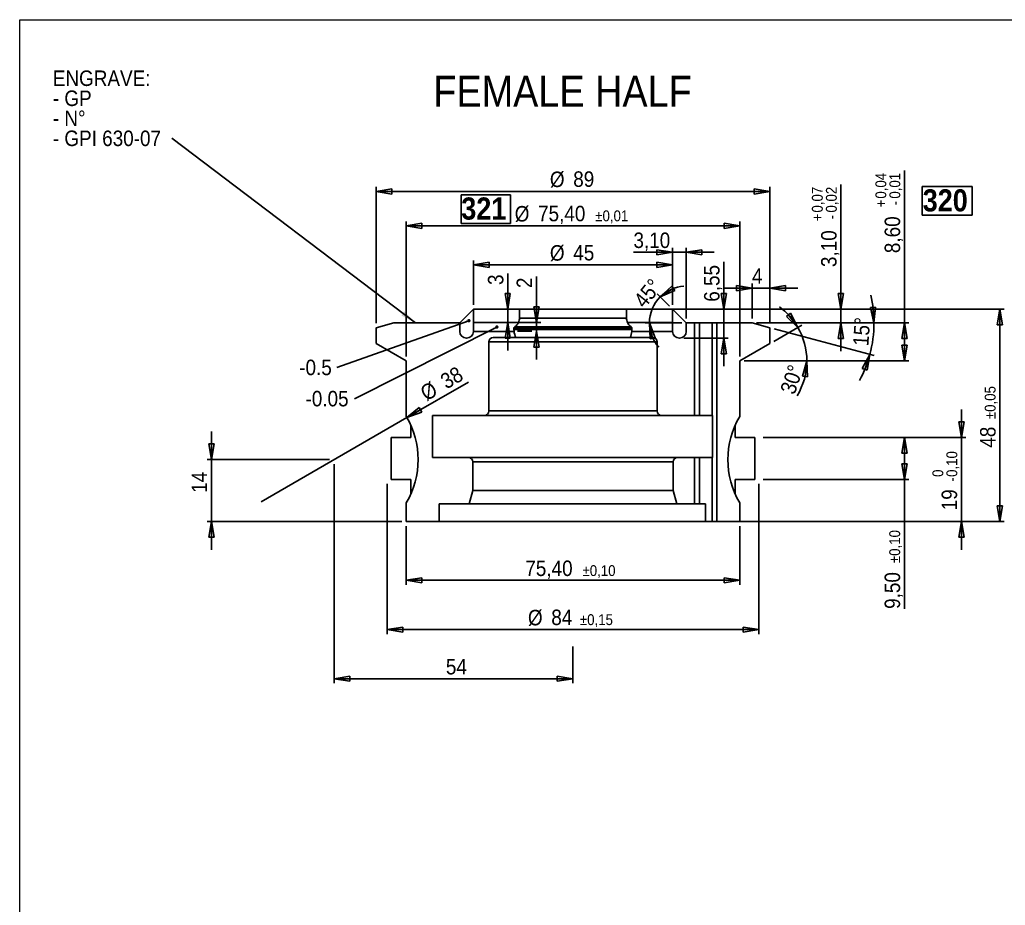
# Model space of a CAD drawing. Header units: millimetres. Extents: x 10 to 584, y 5 to 415.
# Drawn here: x 10 to 232.8, y 215.3 to 415.4 of the extents above; entities that cross this region are included whole.
import ezdxf

# ---------------------------------------------------------------- set-up
doc = ezdxf.new("R2010")
doc.units = ezdxf.units.MM
doc.linetypes.add('SLD-Solido', pattern=[0])
doc.layers.add('D', color=3, linetype='SLD-Solido', lineweight=25)
doc.layers.add('Q', color=2, linetype='SLD-Solido')
doc.styles.add('SLDTEXTSTYLE0', font='GOTHICB.TTF', dxfattribs={"width": 0.913})
doc.styles.add('SLDTEXTSTYLE1', font='GOTHIC.TTF', dxfattribs={"width": 0.913})
doc.styles.get("Standard").update_dxf_attribs({"font": 'GOTHIC.TTF'})
doc.dimstyles.new('SLDDIMSTYLE0', dxfattribs={"dimtxt": 3.5, "dimasz": 3.556, "dimexe": 0, "dimexo": 0.0625, "dimgap": 0.875, "dimtad": 1, "dimrnd": 1e-09, "dimzin": 12, "dimdsep": 46, "dimtxsty": 'SLDTEXTSTYLE1', "dimblk1": 'CLOSED', "dimblk2": 'CLOSED', "dimsah": 1, "dimcen": 0.09, "dimadec": 0, "dimazin": 3, "dimtol": 1, "dimtp": 0.1, "dimtm": 0.1, "dimtfac": 1, "dimtofl": 0, "dimtmove": 0, "dimatfit": 3, "dimldrblk": 'CLOSED', "dimfxl": 0, "dimfrac": 2, "dimtolj": 1, "dimarcsym": 0})
doc.dimstyles.new('SLDDIMSTYLE1', dxfattribs={"dimtxt": 3.5, "dimasz": 3.556, "dimexe": 0, "dimexo": 0.0625, "dimgap": 0.875, "dimtad": 1, "dimrnd": 1e-09, "dimzin": 12, "dimdsep": 46, "dimtxsty": 'SLDTEXTSTYLE1', "dimblk1": 'CLOSED', "dimblk2": 'CLOSED', "dimsah": 1, "dimcen": 0.09, "dimadec": 0, "dimazin": 3, "dimtol": 1, "dimtp": 0.04, "dimtm": 0.01, "dimtfac": 1, "dimtofl": 0, "dimtmove": 0, "dimatfit": 3, "dimldrblk": 'CLOSED', "dimfxl": 0, "dimfrac": 2, "dimtolj": 1, "dimarcsym": 0})
doc.dimstyles.new('SLDDIMSTYLE10', dxfattribs={"dimtxt": 3.5, "dimasz": 3.556, "dimexe": 0, "dimexo": 0.0625, "dimgap": 0.875, "dimtad": 1, "dimrnd": 1e-09, "dimzin": 12, "dimdsep": 46, "dimtxsty": 'SLDTEXTSTYLE1', "dimblk1": 'CLOSED', "dimblk2": 'CLOSED', "dimsah": 1, "dimcen": 0.09, "dimadec": 0, "dimazin": 3, "dimtol": 1, "dimtp": 0.07, "dimtm": 0.02, "dimtfac": 1, "dimtmove": 0, "dimatfit": 0, "dimldrblk": 'CLOSED', "dimfxl": 0, "dimfrac": 2, "dimtolj": 1, "dimarcsym": 0})
doc.dimstyles.new('SLDDIMSTYLE11', dxfattribs={"dimtxt": 0.18, "dimasz": 3.556, "dimexe": 0, "dimexo": 0.0625, "dimgap": 0, "dimtad": 0, "dimtih": 1, "dimtoh": 1, "dimdec": 0, "dimrnd": 1e-09, "dimzin": 0, "dimdsep": 46, "dimtxsty": 'Standard', "dimsah": 1, "dimcen": 0.09, "dimadec": 0, "dimazin": 0, "dimtfac": 3.556, "dimtdec": 0, "dimtofl": 0, "dimtmove": 0, "dimatfit": 3, "dimfxl": 0, "dimfrac": 2, "dimtolj": 1, "dimtzin": 0, "dimarcsym": 0})
doc.dimstyles.new('SLDDIMSTYLE12', dxfattribs={"dimtxt": 0.18, "dimasz": 0.762, "dimexe": 0, "dimexo": 0.0625, "dimgap": 0, "dimtad": 0, "dimtih": 1, "dimtoh": 1, "dimdec": 0, "dimrnd": 1e-09, "dimzin": 0, "dimdsep": 46, "dimtxsty": 'Standard', "dimblk1": 'DOT', "dimblk2": 'DOT', "dimsah": 1, "dimcen": 0.09, "dimadec": 0, "dimazin": 0, "dimtfac": 0.762, "dimtdec": 0, "dimtofl": 0, "dimtmove": 0, "dimatfit": 3, "dimldrblk": 'DOT', "dimfxl": 0, "dimfrac": 2, "dimtolj": 1, "dimtzin": 0, "dimarcsym": 0})
doc.dimstyles.new('SLDDIMSTYLE2', dxfattribs={"dimtxt": 3.5, "dimasz": 3.556, "dimexe": 0, "dimexo": 0.0625, "dimgap": 0.875, "dimtad": 1, "dimrnd": 1e-09, "dimzin": 12, "dimdsep": 46, "dimtxsty": 'SLDTEXTSTYLE1', "dimblk1": 'CLOSED', "dimblk2": 'CLOSED', "dimsah": 1, "dimcen": 0.09, "dimadec": 0, "dimazin": 3, "dimtol": 1, "dimtp": 0.05, "dimtm": 0.05, "dimtfac": 1, "dimtofl": 0, "dimtmove": 0, "dimatfit": 3, "dimldrblk": 'CLOSED', "dimfxl": 0, "dimfrac": 2, "dimtolj": 1, "dimarcsym": 0})
doc.dimstyles.new('SLDDIMSTYLE3', dxfattribs={"dimtxt": 3.5, "dimasz": 3.556, "dimexe": 0, "dimexo": 0.0625, "dimgap": 0.875, "dimtad": 1, "dimdec": 4, "dimzin": 12, "dimdsep": 46, "dimtxsty": 'SLDTEXTSTYLE1', "dimblk1": 'CLOSED', "dimblk2": 'CLOSED', "dimsah": 1, "dimcen": 0.09, "dimazin": 3, "dimtfac": 1, "dimtofl": 0, "dimtmove": 0, "dimatfit": 3, "dimldrblk": 'CLOSED', "dimfxl": 0, "dimfrac": 2, "dimtolj": 1, "dimtzin": 12, "dimarcsym": 0})
doc.dimstyles.new('SLDDIMSTYLE4', dxfattribs={"dimtxt": 3.5, "dimasz": 3.556, "dimexe": 0, "dimexo": 0.0625, "dimgap": 0.875, "dimtad": 1, "dimrnd": 1e-09, "dimzin": 12, "dimdsep": 46, "dimtxsty": 'SLDTEXTSTYLE1', "dimblk1": 'CLOSED', "dimblk2": 'CLOSED', "dimsah": 1, "dimcen": 0.09, "dimadec": 0, "dimazin": 3, "dimtfac": 1, "dimtofl": 0, "dimtmove": 0, "dimatfit": 3, "dimldrblk": 'CLOSED', "dimfxl": 0, "dimfrac": 2, "dimtolj": 1, "dimtzin": 12, "dimarcsym": 0})
doc.dimstyles.new('SLDDIMSTYLE5', dxfattribs={"dimtxt": 3.5, "dimasz": 3.556, "dimexe": 0, "dimexo": 0.0625, "dimgap": 0.875, "dimtad": 1, "dimrnd": 1e-09, "dimzin": 12, "dimdsep": 46, "dimtxsty": 'SLDTEXTSTYLE1', "dimblk1": 'CLOSED', "dimblk2": 'CLOSED', "dimsah": 1, "dimcen": 0.09, "dimadec": 0, "dimazin": 3, "dimtol": 1, "dimtp": 0.01, "dimtm": 0.01, "dimtfac": 1, "dimtofl": 0, "dimtmove": 0, "dimatfit": 3, "dimldrblk": 'CLOSED', "dimfxl": 0, "dimfrac": 2, "dimtolj": 1, "dimarcsym": 0})
doc.dimstyles.new('SLDDIMSTYLE6', dxfattribs={"dimtxt": 3.5, "dimasz": 3.556, "dimexe": 0, "dimexo": 0.0625, "dimgap": 0.875, "dimtad": 1, "dimrnd": 1e-09, "dimzin": 12, "dimdsep": 46, "dimtxsty": 'SLDTEXTSTYLE1', "dimblk1": 'CLOSED', "dimblk2": 'CLOSED', "dimsah": 1, "dimcen": 0.09, "dimadec": 0, "dimazin": 3, "dimtol": 1, "dimtp": 0.15, "dimtm": 0.15, "dimtfac": 1, "dimtofl": 0, "dimtmove": 0, "dimatfit": 3, "dimldrblk": 'CLOSED', "dimfxl": 0, "dimfrac": 2, "dimtolj": 1, "dimarcsym": 0})
doc.dimstyles.new('SLDDIMSTYLE7', dxfattribs={"dimtxt": 3.5, "dimasz": 3.556, "dimexe": 0, "dimexo": 0.0625, "dimgap": 0.875, "dimtad": 1, "dimrnd": 1e-09, "dimzin": 12, "dimdsep": 46, "dimtxsty": 'SLDTEXTSTYLE1', "dimblk1": 'CLOSED', "dimblk2": 'CLOSED', "dimsah": 1, "dimcen": 0.09, "dimadec": 0, "dimazin": 3, "dimtol": 1, "dimtm": 0.1, "dimtfac": 1, "dimtmove": 0, "dimatfit": 0, "dimldrblk": 'CLOSED', "dimfxl": 0, "dimfrac": 2, "dimtolj": 1, "dimarcsym": 0})
doc.dimstyles.new('SLDDIMSTYLE8', dxfattribs={"dimtxt": 3.5, "dimasz": 3.556, "dimexe": 0, "dimexo": 0.0625, "dimgap": 0.875, "dimtad": 1, "dimrnd": 1e-09, "dimzin": 12, "dimdsep": 46, "dimtxsty": 'SLDTEXTSTYLE1', "dimblk1": 'CLOSED', "dimblk2": 'CLOSED', "dimsah": 1, "dimcen": 0.09, "dimadec": 0, "dimazin": 3, "dimtfac": 1, "dimtmove": 0, "dimatfit": 0, "dimldrblk": 'CLOSED', "dimfxl": 0, "dimfrac": 2, "dimtolj": 1, "dimtzin": 12, "dimarcsym": 0})
doc.dimstyles.new('SLDDIMSTYLE9', dxfattribs={"dimtxt": 3.5, "dimasz": 3.556, "dimexe": 0, "dimexo": 0.0625, "dimgap": 0.875, "dimtad": 1, "dimrnd": 1e-09, "dimzin": 12, "dimdsep": 46, "dimtxsty": 'SLDTEXTSTYLE1', "dimblk1": 'NONE', "dimblk2": 'CLOSED', "dimsah": 1, "dimcen": 0, "dimadec": 0, "dimazin": 3, "dimtfac": 1, "dimtmove": 0, "dimatfit": 3, "dimldrblk": 'NONE', "dimfxl": 0, "dimfrac": 2, "dimtolj": 1, "dimtzin": 12, "dimarcsym": 0})

# ---------------------------------------------------------------- blocks, each defined once
blk = doc.blocks.new('SW_NOTE_0')
at = {"color": 0}
for p, q in [((-0.02, 0.47), (-0.02, 6.96)), ((-0.02, 6.96), (11.16, 6.96)), ((11.16, 6.96), (11.16, 0.47)), ((11.16, 0.47), (-0.02, 0.47))]:
    blk.add_line(p, q, dxfattribs=at)
at = {"color": 0, "insert": (0, 6.39), "char_height": 5, "attachment_point": 1, "style": 'SLDTEXTSTYLE0'}
blk.add_mtext('321', dxfattribs=at)
blk = doc.blocks.new('SW_NOTE_1')
at = {"color": 0}
for p, q in [((-0.11, 0.54), (-0.11, 7.04)), ((-0.11, 7.04), (11.18, 7.04)), ((11.18, 7.04), (11.18, 0.54)), ((11.18, 0.54), (-0.11, 0.54))]:
    blk.add_line(p, q, dxfattribs=at)
at = {"color": 0, "insert": (0, 6.39), "char_height": 5, "attachment_point": 1, "style": 'SLDTEXTSTYLE0'}
blk.add_mtext('320', dxfattribs=at)
blk = doc.blocks.new('_CLOSED')
at = {"color": 0, "linetype": 'ByBlock', "lineweight": -2}
for p, q in [((-1, 0.166667), (0, 0)), ((-1, 0.166667), (-1, -0.166667)), ((0, 0), (-1, -0.166667)), ((0, 0), (-1, 0))]:
    blk.add_line(p, q, dxfattribs=at)
blk = doc.blocks.new('_D')
at = {"layer": 'Q'}
for p, q in [((178.06, 320.99), (210.98, 320.99)), ((209.98, 320.99), (209.98, 311.49)), ((178.06, 311.49), (210.98, 311.49)), ((209.98, 311.49), (209.98, 282.26))]:
    blk.add_line(p, q, dxfattribs=at)
at = {"layer": 'Q', "xscale": 3.556, "yscale": 3.556}
for p, rotation in [((209.98, 320.99, 0.1), 90.0000000000004), ((209.98, 311.49, 0.1), 270.0000000000004)]:
    blk.add_blockref('_CLOSED', p, dxfattribs=dict(at, rotation=rotation))
at = {"layer": 'Q', "attachment_point": 1, "rotation": 90, "style": 'SLDTEXTSTYLE1'}
for s, insert, char_height in [('±0,10', (206.56, 292.61), 2.45), ('9,50', (205.51, 282.26), 3.5)]:
    blk.add_mtext(s, dxfattribs=dict(at, insert=insert, char_height=char_height))
blk = doc.blocks.new('_D_1')
at = {"layer": 'Q'}
for p, q in [((209.98, 346.89), (209.98, 381.32)), ((176.56, 346.89), (210.98, 346.89)), ((209.98, 338.29), (209.98, 346.89)), ((173.76, 338.29), (210.98, 338.29))]:
    blk.add_line(p, q, dxfattribs=at)
at = {"layer": 'Q', "xscale": 3.556, "yscale": 3.556}
for p, rotation in [((209.98, 346.89, 0.1), 90.0000000000004), ((209.98, 338.29, 0.1), 270.0000000000004)]:
    blk.add_blockref('_CLOSED', p, dxfattribs=dict(at, rotation=rotation))
at = {"layer": 'Q', "attachment_point": 1, "rotation": 90, "style": 'SLDTEXTSTYLE1'}
for s, insert, char_height in [('0,04', (203.43, 374.98), 2.45), ('0,01', (206.59, 374.98), 2.45), ('+', (203.43, 373), 2.45), ('-', (206.59, 373.45), 2.45), ('8,60', (205.51, 362.66), 3.5)]:
    blk.add_mtext(s, dxfattribs=dict(at, insert=insert, char_height=char_height))
blk = doc.blocks.new('_D_2')
at = {"layer": 'Q'}
for p, q in [((136.06, 349.99), (232.56, 349.99)), ((231.56, 301.99), (231.56, 349.99)), ((136.06, 301.99), (232.56, 301.99))]:
    blk.add_line(p, q, dxfattribs=at)
at = {"layer": 'Q', "xscale": 3.556, "yscale": 3.556}
for p, rotation in [((231.56, 349.99, 0.1), 90.0000000000004), ((231.56, 301.99, 0.1), 270.0000000000004)]:
    blk.add_blockref('_CLOSED', p, dxfattribs=dict(at, rotation=rotation))
at = {"layer": 'Q', "attachment_point": 1, "rotation": 90, "style": 'SLDTEXTSTYLE1'}
for s, insert, char_height in [('±0,05', (228.14, 325.15), 2.45), ('48', (227.09, 318.69), 3.5)]:
    blk.add_mtext(s, dxfattribs=dict(at, insert=insert, char_height=char_height))
blk = doc.blocks.new('_D_3')
at = {"layer": 'Q'}
for p, q in [((156.86, 350.69), (154.08, 353.47)), ((159.66, 346.89), (151.35, 346.89))]:
    blk.add_line(p, q, dxfattribs=at)
for start, end in [(93.515, 135), (135, 180), (180, 221.485)]:
    blk.add_arc((160.66, 346.89), 8.31, start, end, dxfattribs=at)
at = {"layer": 'Q', "xscale": 3.556, "yscale": 3.556}
for p, rotation in [((154.79, 352.76, 0.1), 213.4164630404627), ((152.35, 346.89, 0.1), 101.5835369595381)]:
    blk.add_blockref('_CLOSED', p, dxfattribs=dict(at, rotation=rotation))
at = {"layer": 'Q', "insert": (148.52, 352.2), "char_height": 3.5, "attachment_point": 1, "rotation": 50.9677, "style": 'SLDTEXTSTYLE1'}
blk.add_mtext('45°', dxfattribs=at)
blk = doc.blocks.new('_D_4')
at = {"layer": 'Q'}
for p, q in [((112.56, 350.99), (112.56, 360.99)), ((157.56, 350.99), (157.56, 360.99)), ((157.56, 359.99), (112.56, 359.99))]:
    blk.add_line(p, q, dxfattribs=at)
at = {"layer": 'Q', "xscale": 3.556, "yscale": 3.556, "rotation": 180.0000000000004}
blk.add_blockref('_CLOSED', (112.56, 359.99, 0.1), dxfattribs=at)
at = {"layer": 'Q', "xscale": 3.556, "yscale": 3.556}
blk.add_blockref('_CLOSED', (157.56, 359.99, 0.1), dxfattribs=at)
at = {"layer": 'Q', "char_height": 3.5, "attachment_point": 1, "style": 'SLDTEXTSTYLE1'}
for s, insert in [('%%c', (129.84, 364.46)), ('45', (135.12, 364.51))]:
    blk.add_mtext(s, dxfattribs=dict(at, insert=insert))
blk = doc.blocks.new('_D_5')
at = {"layer": 'Q'}
for p, q in [((90.56, 346.81), (90.56, 377.61)), ((179.56, 376.61), (90.56, 376.61)), ((179.56, 346.81), (179.56, 377.61))]:
    blk.add_line(p, q, dxfattribs=at)
at = {"layer": 'Q', "xscale": 3.556, "yscale": 3.556, "rotation": 180.0000000000004}
blk.add_blockref('_CLOSED', (90.56, 376.61, 0.1), dxfattribs=at)
at = {"layer": 'Q', "xscale": 3.556, "yscale": 3.556}
blk.add_blockref('_CLOSED', (179.56, 376.61, 0.1), dxfattribs=at)
at = {"layer": 'Q', "char_height": 3.5, "attachment_point": 1, "style": 'SLDTEXTSTYLE1'}
for s, insert in [('%%c', (129.84, 381.09)), ('89', (135.12, 381.14))]:
    blk.add_mtext(s, dxfattribs=dict(at, insert=insert))
blk = doc.blocks.new('_D_6')
at = {"layer": 'Q'}
for p, q in [((97.36, 339.29), (97.36, 369.84)), ((172.76, 339.29), (172.76, 369.84)), ((172.76, 368.84), (97.36, 368.84))]:
    blk.add_line(p, q, dxfattribs=at)
at = {"layer": 'Q', "xscale": 3.556, "yscale": 3.556, "rotation": 180.0000000000004}
blk.add_blockref('_CLOSED', (97.36, 368.84, 0.1), dxfattribs=at)
at = {"layer": 'Q', "xscale": 3.556, "yscale": 3.556}
blk.add_blockref('_CLOSED', (172.76, 368.84, 0.1), dxfattribs=at)
at = {"layer": 'Q', "attachment_point": 1, "style": 'SLDTEXTSTYLE1'}
for s, insert, char_height in [('%%c', (121.89, 373.31), 3.5), ('75,40', (127.17, 373.36), 3.5), ('±0,01', (140.1, 372.31), 2.45)]:
    blk.add_mtext(s, dxfattribs=dict(at, insert=insert, char_height=char_height))
blk = doc.blocks.new('_D_7')
at = {"layer": 'Q'}
for p, q in [((180.43, 342.71), (186.76, 346.37)), ((183.83, 338.29), (188.93, 338.29))]:
    blk.add_line(p, q, dxfattribs=at)
for start, end in [(30, 53.6019), (0, 30), (328.7513, 0)]:
    blk.add_arc((172.76, 338.29), 15.17, start, end, dxfattribs=at)
at = {"layer": 'Q', "xscale": 3.556, "yscale": 3.556}
for p, rotation in [((185.9, 345.87, 0.1), 306.5976828194297), ((187.93, 338.29, 0.1), 83.40231718057082)]:
    blk.add_blockref('_CLOSED', p, dxfattribs=dict(at, rotation=rotation))
at = {"layer": 'Q', "insert": (181.83, 331.6), "char_height": 3.5, "attachment_point": 1, "rotation": 71.8157, "style": 'SLDTEXTSTYLE1'}
blk.add_mtext('30°', dxfattribs=at)
blk = doc.blocks.new('_D_8')
at = {"layer": 'Q'}
for p, q in [((93.06, 310.49), (93.06, 276.57)), ((177.06, 310.49), (177.06, 276.57)), ((177.06, 277.57), (93.06, 277.57))]:
    blk.add_line(p, q, dxfattribs=at)
at = {"layer": 'Q', "xscale": 3.556, "yscale": 3.556, "rotation": 180.0000000000004}
blk.add_blockref('_CLOSED', (93.06, 277.57, 0.1), dxfattribs=at)
at = {"layer": 'Q', "xscale": 3.556, "yscale": 3.556}
blk.add_blockref('_CLOSED', (177.06, 277.57, 0.1), dxfattribs=at)
at = {"layer": 'Q', "attachment_point": 1, "style": 'SLDTEXTSTYLE1'}
for s, insert, char_height in [('%%c', (124.88, 282.04), 3.5), ('84', (130.16, 282.1), 3.5), ('±0,15', (136.63, 281.05), 2.45)]:
    blk.add_mtext(s, dxfattribs=dict(at, insert=insert, char_height=char_height))
blk = doc.blocks.new('_D_9')
at = {"layer": 'Q'}
for p, q in [((222.86, 320.99), (222.86, 327.34)), ((178.06, 320.99), (223.86, 320.99)), ((222.86, 320.99), (222.86, 301.99)), ((173.76, 301.99), (223.86, 301.99)), ((222.86, 301.99), (222.86, 295.64))]:
    blk.add_line(p, q, dxfattribs=at)
at = {"layer": 'Q', "xscale": 3.556, "yscale": 3.556}
for p, rotation in [((222.86, 320.99, 0.1), 270.0000000000004), ((222.86, 301.99, 0.1), 90.0000000000004)]:
    blk.add_blockref('_CLOSED', p, dxfattribs=dict(at, rotation=rotation))
at = {"layer": 'Q', "attachment_point": 1, "rotation": 90, "style": 'SLDTEXTSTYLE1'}
for s, insert, char_height in [('0,10', (219.48, 312.09), 2.45), ('0', (216.31, 312.09), 2.45), ('-', (219.48, 311.01), 2.45), ('19', (218.39, 304.54), 3.5)]:
    blk.add_mtext(s, dxfattribs=dict(at, insert=insert, char_height=char_height))
blk = doc.blocks.new('_D_10')
at = {"layer": 'Q'}
for p, q in [((97.36, 300.99), (97.36, 287.72)), ((172.76, 300.99), (172.76, 287.72)), ((172.76, 288.72), (97.36, 288.72))]:
    blk.add_line(p, q, dxfattribs=at)
at = {"layer": 'Q', "xscale": 3.556, "yscale": 3.556, "rotation": 180.0000000000004}
blk.add_blockref('_CLOSED', (97.36, 288.72, 0.1), dxfattribs=at)
at = {"layer": 'Q', "xscale": 3.556, "yscale": 3.556}
blk.add_blockref('_CLOSED', (172.76, 288.72, 0.1), dxfattribs=at)
at = {"layer": 'Q', "attachment_point": 1, "style": 'SLDTEXTSTYLE1'}
for s, insert, char_height in [('75,40', (124.29, 293.19), 3.5), ('±0,10', (137.22, 292.14), 2.45)]:
    blk.add_mtext(s, dxfattribs=dict(at, insert=insert, char_height=char_height))
blk = doc.blocks.new('_D_11')
at = {"layer": 'Q'}
for p, q in [((81.06, 314.99), (81.06, 265.48)), ((135.06, 273.73), (135.06, 265.48)), ((135.06, 266.48), (81.06, 266.48))]:
    blk.add_line(p, q, dxfattribs=at)
at = {"layer": 'Q', "xscale": 3.556, "yscale": 3.556, "rotation": 180.0000000000004}
blk.add_blockref('_CLOSED', (81.06, 266.48, 0.1), dxfattribs=at)
at = {"layer": 'Q', "xscale": 3.556, "yscale": 3.556}
blk.add_blockref('_CLOSED', (135.06, 266.48, 0.1), dxfattribs=at)
at = {"layer": 'Q', "insert": (106.33, 270.95), "char_height": 3.5, "attachment_point": 1, "style": 'SLDTEXTSTYLE1'}
blk.add_mtext('54', dxfattribs=at)
blk = doc.blocks.new('_D_12')
at = {"layer": 'Q'}
for p, q in [((53.34, 315.99), (53.34, 322.34)), ((80.06, 315.99), (52.34, 315.99)), ((53.34, 315.99), (53.34, 301.99)), ((96.36, 301.99), (52.34, 301.99)), ((53.34, 301.99), (53.34, 295.64))]:
    blk.add_line(p, q, dxfattribs=at)
at = {"layer": 'Q', "xscale": 3.556, "yscale": 3.556}
for p, rotation in [((53.34, 315.99, 0.1), 270.0000000000004), ((53.34, 301.99, 0.1), 90.0000000000004)]:
    blk.add_blockref('_CLOSED', p, dxfattribs=dict(at, rotation=rotation))
at = {"layer": 'Q', "insert": (48.87, 308.49), "char_height": 3.5, "attachment_point": 1, "rotation": 90, "style": 'SLDTEXTSTYLE1'}
blk.add_mtext('14', dxfattribs=at)
blk = doc.blocks.new('_D_13')
at = {"layer": 'Q'}
for q in [(111.44, 333.52), (64.61, 306.49)]:
    blk.add_line((97.52, 325.49), q, dxfattribs=at)
at = {"layer": 'Q', "xscale": 3.556, "yscale": 3.556, "rotation": 210.0000000000004}
blk.add_blockref('_CLOSED', (97.52, 325.49, 0.1), dxfattribs=at)
at = {"layer": 'Q', "char_height": 3.5, "attachment_point": 1, "rotation": 30, "style": 'SLDTEXTSTYLE1'}
for s, insert in [('38', (104.71, 334.85)), ('%%c', (100.16, 332.16))]:
    blk.add_mtext(s, dxfattribs=dict(at, insert=insert))
blk = doc.blocks.new('_NONE')
blk = doc.blocks.new('_D_14')
at = {"layer": 'Q'}
for p, q in [((195.62, 349.99), (195.62, 378.17)), ((158.56, 349.99), (196.62, 349.99)), ((195.62, 346.89), (195.62, 349.99)), ((176.56, 346.89), (196.62, 346.89)), ((195.62, 346.89), (195.62, 340.54))]:
    blk.add_line(p, q, dxfattribs=at)
at = {"layer": 'Q', "xscale": 3.556, "yscale": 3.556}
for p, rotation in [((195.62, 349.99, 0.1), 270.0000000000004), ((195.62, 346.89, 0.1), 90.0000000000004)]:
    blk.add_blockref('_CLOSED', p, dxfattribs=dict(at, rotation=rotation))
at = {"layer": 'Q', "attachment_point": 1, "rotation": 90, "style": 'SLDTEXTSTYLE1'}
for s, insert, char_height in [('0,07', (189.07, 371.83), 2.45), ('0,02', (192.24, 371.83), 2.45), ('+', (189.07, 369.85), 2.45), ('-', (192.24, 370.3), 2.45), ('3,10', (191.15, 359.51), 3.5)]:
    blk.add_mtext(s, dxfattribs=dict(at, insert=insert, char_height=char_height))
blk = doc.blocks.new('_D_15')
at = {"layer": 'Q'}
for p, q in [((175.56, 354.77), (169.21, 354.77)), ((175.56, 347.89), (175.56, 355.77)), ((175.56, 354.77), (179.56, 354.77)), ((179.56, 346.81), (179.56, 355.77)), ((179.56, 354.77), (185.91, 354.77))]:
    blk.add_line(p, q, dxfattribs=at)
at = {"layer": 'Q', "xscale": 3.556, "yscale": 3.556}
blk.add_blockref('_CLOSED', (175.56, 354.77, 0.1), dxfattribs=at)
at = {"layer": 'Q', "xscale": 3.556, "yscale": 3.556, "rotation": 180.0000000000004}
blk.add_blockref('_CLOSED', (179.56, 354.77, 0.1), dxfattribs=at)
at = {"layer": 'Q', "insert": (175.53, 359.24), "char_height": 3.5, "attachment_point": 1, "style": 'SLDTEXTSTYLE1'}
blk.add_mtext('4', dxfattribs=at)
blk = doc.blocks.new('_D_16')
at = {"layer": 'Q'}
for p, q in [((176.56, 346.89), (204.1, 346.89)), ((180.53, 345.56), (203.13, 339.5))]:
    blk.add_line(p, q, dxfattribs=at)
for start, end in [(0, 13.1461), (345, 0), (331.8539, 345)]:
    blk.add_arc((175.56, 346.89), 27.54, start, end, dxfattribs=at)
at = {"layer": 'Q', "xscale": 3.556, "yscale": 3.556}
for p, rotation in [((203.1, 346.89, 0.1), 273.6787124856085), ((202.17, 339.76, 0.1), 71.32128751439224)]:
    blk.add_blockref('_CLOSED', p, dxfattribs=dict(at, rotation=rotation))
at = {"layer": 'Q', "insert": (198.34, 341.82), "char_height": 3.5, "attachment_point": 1, "rotation": 86.1412, "style": 'SLDTEXTSTYLE1'}
blk.add_mtext('15°', dxfattribs=at)
blk = doc.blocks.new('_D_17')
at = {"layer": 'Q'}
for p, q in [((120.3, 349.99), (120.3, 358.04)), ((122.7, 349.99), (119.3, 349.99)), ((120.3, 349.99), (120.3, 346.99)), ((120.61, 346.99), (119.3, 346.99)), ((120.3, 346.99), (120.3, 340.64))]:
    blk.add_line(p, q, dxfattribs=at)
at = {"layer": 'Q', "xscale": 3.556, "yscale": 3.556}
for p, rotation in [((120.3, 349.99, 0.1), 270.0000000000004), ((120.3, 346.99, 0.1), 90.0000000000004)]:
    blk.add_blockref('_CLOSED', p, dxfattribs=dict(at, rotation=rotation))
at = {"layer": 'Q', "insert": (115.83, 355.46), "char_height": 3.5, "attachment_point": 1, "rotation": 90, "style": 'SLDTEXTSTYLE1'}
blk.add_mtext('3', dxfattribs=at)
blk = doc.blocks.new('_D_18')
at = {"layer": 'Q'}
for p, q in [((126.79, 346.99), (126.79, 357.35)), ((122.49, 346.99), (127.79, 346.99)), ((126.79, 344.99), (126.79, 346.99)), ((122.51, 344.99), (125.79, 344.99)), ((126.79, 344.99), (126.79, 338.64))]:
    blk.add_line(p, q, dxfattribs=at)
at = {"layer": 'Q', "xscale": 3.556, "yscale": 3.556}
for p, rotation in [((126.79, 346.99, 0.1), 270.0000000000004), ((126.79, 344.99, 0.1), 90.0000000000004)]:
    blk.add_blockref('_CLOSED', p, dxfattribs=dict(at, rotation=rotation))
at = {"layer": 'Q', "insert": (122.32, 354.76), "char_height": 3.5, "attachment_point": 1, "rotation": 90, "style": 'SLDTEXTSTYLE1'}
blk.add_mtext('2', dxfattribs=at)
blk = doc.blocks.new('_D_19')
at = {"layer": 'Q'}
for p, q in [((157.56, 350.99), (157.56, 363.85)), ((160.66, 347.89), (160.66, 363.85)), ((157.56, 362.85), (148.73, 362.85)), ((160.66, 362.85), (157.56, 362.85)), ((160.66, 362.85), (167.01, 362.85))]:
    blk.add_line(p, q, dxfattribs=at)
at = {"layer": 'Q', "xscale": 3.556, "yscale": 3.556}
blk.add_blockref('_CLOSED', (157.56, 362.85, 0.1), dxfattribs=at)
at = {"layer": 'Q', "xscale": 3.556, "yscale": 3.556, "rotation": 180.0000000000004}
blk.add_blockref('_CLOSED', (160.66, 362.85, 0.1), dxfattribs=at)
at = {"layer": 'Q', "insert": (148.73, 367.32), "char_height": 3.5, "attachment_point": 1, "style": 'SLDTEXTSTYLE1'}
blk.add_mtext('3,10', dxfattribs=at)
blk = doc.blocks.new('_D_20')
at = {"layer": 'Q'}
for p, q in [((169.17, 349.99), (169.17, 360.72)), ((158.56, 349.99), (170.17, 349.99)), ((169.17, 343.44), (169.17, 349.99)), ((160.11, 343.44), (170.17, 343.44)), ((169.17, 343.44), (169.17, 337.09))]:
    blk.add_line(p, q, dxfattribs=at)
at = {"layer": 'Q', "xscale": 3.556, "yscale": 3.556}
for p, rotation in [((169.17, 349.99, 0.1), 270.0000000000004), ((169.17, 343.44, 0.1), 90.0000000000004)]:
    blk.add_blockref('_CLOSED', p, dxfattribs=dict(at, rotation=rotation))
at = {"layer": 'Q', "insert": (164.69, 351.67), "char_height": 3.5, "attachment_point": 1, "rotation": 90, "style": 'SLDTEXTSTYLE1'}
blk.add_mtext('6,55', dxfattribs=at)
blk = doc.blocks.new('SW_NOTE_4')
at = {"color": 0, "char_height": 3.5, "attachment_point": 1, "style": 'SLDTEXTSTYLE1'}
for s, insert in [('ENGRAVE:', (-26.89, 15.3)), ('- GP', (-26.89, 10.77)), ('- N°', (-26.89, 6.25)), ('- GPI 630-07', (-26.89, 1.72))]:
    blk.add_mtext(s, dxfattribs=dict(at, insert=insert))
blk = doc.blocks.new('SW_NOTE_5')
at = {"color": 0, "insert": (-8.47, 1.75), "char_height": 3.5, "attachment_point": 1, "style": 'SLDTEXTSTYLE1'}
blk.add_mtext('-0.5', dxfattribs=at)
blk = doc.blocks.new('_DOT')
at = {"color": 0, "linetype": 'ByBlock', "lineweight": -2}
blk.add_line((-0.5, 0), (-1, 0), dxfattribs=at)
at = {"color": 0, "linetype": 'ByBlock', "const_width": 0.5}
blk.add_lwpolyline([(-0.25, 0, 1), (0.25, 0, 1)], format="xyb", close=True, dxfattribs=at)
blk = doc.blocks.new('SW_NOTE_6')
at = {"color": 0, "insert": (-11.08, 1.79), "char_height": 3.5, "attachment_point": 1, "style": 'SLDTEXTSTYLE1'}
blk.add_mtext('-0.05', dxfattribs=at)

msp = doc.modelspace()

# ---------------------------------------------------------------- linework, layer by layer
at = {"color": 179, "linetype": 'SLD-Solido', "lineweight": 18}
for p, q in [((10, 4.91416), (10, 415.41333)), ((10, 415.41333), (584.00502, 415.41333))]:
    msp.add_line(p, q, dxfattribs=at)
at = {"layer": 'D'}
for p, q in [((112.56403, 346.98575), (112.56403, 349.98575)), ((122.96403, 349.98575), (112.56403, 349.98575)), ((122.96403, 349.98575), (122.96403, 347.98575)), ((147.16403, 349.98575), (122.96403, 349.98575)), ((147.16403, 347.98575), (147.16403, 349.98575)), ((157.56403, 349.98575), (147.16403, 349.98575)), ((157.56403, 346.98575), (157.56403, 349.98575)), ((147.16403, 347.98575), (122.96403, 347.98575)), ((94.56403, 346.88575), (90.56403, 345.81395)), ((90.56403, 345.81395), (90.56403, 342.21173)), ((109.46403, 346.88575), (94.56403, 346.88575)), ((109.46403, 346.88575), (109.46403, 344.98575)), ((122.74578, 346.98575), (112.56403, 346.98575)), ((112.56403, 344.98575), (112.56403, 346.98575)), ((148.40214, 345.60917), (121.72602, 345.60917)), ((121.72602, 345.38575), (121.72602, 345.60917)), ((148.40214, 345.38575), (121.72602, 345.38575)), ((148.18867, 346.01893), (121.93949, 346.01893)), ((122.74578, 346.98575), (122.74588, 346.98575)), ((147.38229, 346.98575), (157.56403, 346.98575)), ((148.40214, 345.38575), (148.40214, 345.60917)), ((157.56403, 344.98575), (157.56403, 346.98575)), ((162.56403, 346.88575), (160.66403, 346.88575)), ((160.66403, 346.88575), (160.66403, 344.98575)), ((162.56403, 325.98575), (162.56403, 346.88575)), ((163.63583, 346.88575), (162.56403, 346.88575)), ((163.63583, 325.98575), (163.63583, 346.88575)), ((166.49224, 346.88575), (163.63583, 346.88575)), ((166.49224, 325.98575), (166.49224, 346.88575)), ((167.56403, 346.88575), (166.49224, 346.88575)), ((167.56403, 301.98575), (167.56403, 346.88575)), ((175.56403, 346.88575), (167.56403, 346.88575)), ((179.56403, 345.81395), (175.56403, 346.88575)), ((179.56403, 342.21173), (179.56403, 345.81395)), ((121.74598, 344.98575), (112.56403, 344.98575)), ((122.15382, 343.58575), (117.01403, 343.58575)), ((121.74598, 344.98575), (121.74607, 344.98575)), ((147.97425, 343.58575), (122.15382, 343.58575)), ((153.11403, 343.58575), (147.97425, 343.58575)), ((148.38209, 344.98575), (157.56403, 344.98575)), ((90.56403, 342.21173), (97.36403, 338.28575)), ((116.01403, 342.58575), (116.01403, 326.98575)), ((154.11403, 342.58575), (116.01403, 342.58575)), ((154.11403, 326.98575), (154.11403, 342.58575)), ((172.76403, 338.28575), (179.56403, 342.21173)), ((97.36403, 338.28575), (97.36403, 325.74843)), ((172.76403, 325.74843), (172.76403, 338.28575)), ((103.31403, 325.98575), (103.31403, 316.48575)), ((115.01403, 325.98575), (103.31403, 325.98575)), ((155.11403, 325.98575), (115.01403, 325.98575)), ((116.01403, 326.98575), (154.11403, 326.98575)), ((162.56403, 325.98575), (155.11403, 325.98575)), ((163.63583, 325.98575), (162.56403, 325.98575)), ((166.49224, 325.98575), (163.63583, 325.98575)), ((166.61648, 325.98575), (166.49224, 325.98575)), ((166.61648, 316.48575), (166.61648, 325.98575)), ((98.38161, 323.80249), (98.38161, 320.98575)), ((171.74646, 323.80249), (171.74646, 320.98575)), ((98.38161, 320.98575), (93.97498, 320.98575)), ((93.97498, 320.98575), (93.97498, 311.48575)), ((171.74646, 320.98575), (176.15308, 320.98575)), ((176.15308, 320.98575), (176.15308, 311.48575)), ((103.31403, 316.48575), (111.41403, 316.48575)), ((111.41403, 316.48575), (158.71403, 316.48575)), ((158.71403, 316.48575), (162.56403, 316.48575)), ((162.56403, 305.98575), (162.56403, 316.48575)), ((162.56403, 316.48575), (163.63583, 316.48575)), ((163.63583, 305.98575), (163.63583, 316.48575)), ((163.63583, 316.48575), (166.49224, 316.48575)), ((166.49224, 301.98575), (166.49224, 316.48575)), ((166.49224, 316.48575), (166.61648, 316.48575)), ((112.41403, 315.48575), (112.41403, 308.98575)), ((157.71403, 315.48575), (112.41403, 315.48575)), ((157.71403, 308.98575), (157.71403, 315.48575)), ((93.97498, 311.48575), (98.38161, 311.48575)), ((98.38161, 311.48575), (98.38161, 308.16901)), ((171.74646, 311.48575), (171.74646, 308.16901)), ((176.15308, 311.48575), (171.74646, 311.48575)), ((112.41403, 308.98575), (111.61019, 305.98575)), ((157.71403, 308.98575), (112.41403, 308.98575)), ((158.51788, 305.98575), (157.71403, 308.98575)), ((97.36403, 306.22306), (97.36403, 301.98575)), ((111.61019, 305.98575), (104.81403, 305.98575)), ((104.81403, 305.98575), (104.81403, 301.98575)), ((158.51788, 305.98575), (111.61019, 305.98575)), ((162.56403, 305.98575), (158.51788, 305.98575)), ((163.63583, 305.98575), (162.56403, 305.98575)), ((165.04841, 305.98575), (163.63583, 305.98575)), ((165.04841, 301.98575), (165.04841, 305.98575)), ((172.76403, 301.98575), (172.76403, 306.22306)), ((97.36403, 301.98575), (104.81403, 301.98575)), ((165.04841, 301.98575), (104.81403, 301.98575)), ((165.04841, 301.98575), (166.49224, 301.98575)), ((166.49224, 301.98575), (167.56403, 301.98575)), ((167.56403, 301.98575), (172.76403, 301.98575))]:
    msp.add_line(p, q, dxfattribs=at)
at = {"layer": 'D', "flags": 128}
for points in [[(112.56403, 349.98553), (109.85163, 347.27315), (109.46423, 346.88575)], [(160.66384, 346.88575), (159.11393, 348.43565), (157.56403, 349.98553)], [(121.74607, 344.98575), (121.74064, 345.04407), (121.72602, 345.38575)]]:
    msp.add_lwpolyline(points, dxfattribs=at)
at = {"layer": 'D'}
for centre, radius, start, end in [((120.56403, 347.98575), 2.4, 335.3756816, 0), ((149.56403, 347.98575), 2.4, 180, 204.6243184), ((122.22602, 345.60917), 0.5, 124.9641307, 179.9999261), ((120.56413, 347.98576), 2.40001, 304.964167, 335.3754709), ((149.56403, 347.98575), 2.4, 204.6243184, 235.0356079), ((147.90214, 345.60917), 0.5, 0, 55.0356079), ((144.40214, 345.38575), 4, 354.2608295, 0), ((111.01403, 344.98575), 1.55, 180, 0), ((117.01403, 342.58575), 1, 90, 180), ((125.72593, 345.38575), 4, 185.7391705, 206.743684), ((144.40214, 345.38575), 4, 333.256316, 354.2608295), ((153.11403, 342.58575), 1, 0, 90), ((159.11403, 344.98575), 1.55, 180, 0), ((81.06403, 315.98575), 19, 329.0810195, 30.9189805), ((115.01403, 326.98575), 1, 270, 0), ((155.11403, 326.98575), 1, 180, 270), ((189.06403, 315.98575), 19, 149.0810195, 210.9189805), ((111.41403, 315.48575), 1, 0, 90), ((158.71403, 315.48575), 1, 90, 180)]:
    msp.add_arc(centre, radius, start, end, dxfattribs=at)

# ---------------------------------------------------------------- block references
for name, p in [('SW_NOTE_4', (44.37057, 388.63926)), ('SW_NOTE_1', (214.11648, 370.70053)), ('SW_NOTE_0', (109.81202, 368.85541)), ('SW_NOTE_5', (81.65299, 336.83173)), ('SW_NOTE_6', (85.68141, 329.74038))]:
    msp.add_blockref(name, p)

# ---------------------------------------------------------------- texts
at = {"insert": (103.49493, 402.73545), "char_height": 7, "attachment_point": 1, "style": 'SLDTEXTSTYLE1'}
msp.add_mtext('FEMALE HALF', dxfattribs=at)

# ---------------------------------------------------------------- dimensions: what is measured, and where the dimension line sits
at = {"layer": 'Q'}
for base, p1, p2, dimstyle, picture, middle in [((90.56403, 376.61476), (179.56403, 345.81395), (90.56403, 345.81395), 'SLDDIMSTYLE4', '_D_5', (135.06403, 376.61476)), ((97.36403, 368.83615), (172.76403, 338.28575), (97.36403, 338.28575), 'SLDDIMSTYLE5', '_D_6', (135.06403, 368.83615)), ((112.56403, 359.98575), (157.56403, 349.98575), (112.56403, 349.98575), 'SLDDIMSTYLE4', '_D_4', (135.06403, 359.98575)), ((93.06403, 280.37796), (177.06403, 311.48575), (93.06403, 311.48575), 'SLDDIMSTYLE6', '_D_8', (134.81946, 280.37796))]:
    dim = msp.add_linear_dim(base=base, p1=p1, p2=p2, text='%%c<>', dimstyle=dimstyle, dxfattribs=at)
    dim.commit()
    dim.dimension.update_dxf_attribs({"geometry": picture, "text_midpoint": middle, "dimtype": 160})
for base, p1, p2, dimstyle, picture, middle in [((209.97734, 346.88575), (172.76403, 338.28575), (175.56403, 346.88575), 'SLDDIMSTYLE1', '_D_1', (209.97734, 371.98575)), ((192.32646, 349.98575), (175.56403, 346.88575), (157.56403, 349.98575), 'SLDDIMSTYLE10', '_D_14', (192.32646, 368.83615)), ((169.16546, 349.98575), (159.11403, 343.43575), (157.56403, 349.98575), 'SLDDIMSTYLE8', '_D_20', (169.16546, 356.19428)), ((120.30338, 346.98575), (157.56403, 349.98575), (135.06403, 346.98575), 'SLDDIMSTYLE8', '_D_17', (120.30338, 356.75147)), ((126.79112, 346.98575), (135.06403, 344.98575), (135.06403, 346.98575), 'SLDDIMSTYLE8', '_D_18', (126.79112, 356.05624)), ((231.56403, 349.98575), (135.06403, 301.98575), (135.06403, 349.98575), 'SLDDIMSTYLE2', '_D_2', (231.56403, 325.98575)), ((219.56403, 301.98575), (177.06403, 320.98575), (172.76403, 301.98575), 'SLDDIMSTYLE7', '_D_9', (219.56403, 311.48575)), ((50.56403, 301.98575), (81.06403, 315.98575), (97.36403, 301.98575), 'SLDDIMSTYLE8', '_D_12', (50.56403, 311.07799)), ((209.97734, 311.48575), (177.06403, 320.98575), (177.06403, 311.48575), 'SLDDIMSTYLE0', '_D', (209.97734, 291.49935))]:
    dim = msp.add_linear_dim(base=base, p1=p1, p2=p2, angle=90, dimstyle=dimstyle, dxfattribs=at)
    dim.commit()
    dim.dimension.update_dxf_attribs({"geometry": picture, "text_midpoint": middle, "dimtype": 160})
for base, p1, p2, dimstyle, picture, middle in [((157.56403, 362.85226), (160.66403, 346.88575), (157.56403, 349.98575), 'SLDDIMSTYLE8', '_D_19', (153.25443, 362.85226)), ((179.56403, 354.77093), (175.56403, 346.88575), (179.56403, 345.81395), 'SLDDIMSTYLE8', '_D_15', (176.82174, 354.77093)), ((81.06403, 269.25657), (135.06403, 349.98575), (81.06403, 315.98575), 'SLDDIMSTYLE4', '_D_11', (108.91143, 269.25657)), ((97.36403, 291.49935), (172.76403, 301.98575), (97.36403, 301.98575), 'SLDDIMSTYLE0', '_D_10', (134.81946, 291.49935))]:
    dim = msp.add_linear_dim(base=base, p1=p1, p2=p2, dimstyle=dimstyle, dxfattribs=at)
    dim.commit()
    dim.dimension.update_dxf_attribs({"geometry": picture, "text_midpoint": middle, "dimtype": 160})
for base, line1, line2, picture, middle in [((152.98664, 350.06583), ((157.56403, 349.98575), (160.66403, 346.88575)), ((175.56403, 346.88575), (160.66403, 346.88575)), '_D_3', (154.20894, 352.11902)), ((202.86832, 343.29107), ((179.56403, 345.81395), (175.56403, 346.88575)), ((160.66403, 346.88575), (175.56403, 346.88575)), '_D_16', (203.04149, 345.03237)), ((187.41385, 342.21115), ((172.76403, 338.28575), (182.83311, 338.28575)), ((179.56403, 342.21173), (172.76403, 338.28575)), '_D_7', (187.17318, 333.55264))]:
    dim = msp.add_angular_dim_2l(base=base, line1=line1, line2=line2, dimstyle='SLDDIMSTYLE3', dxfattribs=at)
    dim.commit()
    dim.dimension.update_dxf_attribs({"geometry": picture, "text_midpoint": middle, "dimtype": 162})
dim = msp.add_diameter_dim_2p(p1=(64.60955, 306.48575), p2=(97.51852, 325.48575), dimstyle='SLDDIMSTYLE9', dxfattribs=at)
dim.commit()
dim.dimension.update_dxf_attribs({"geometry": '_D_13', "text_midpoint": (107.02867, 330.97644), "dimtype": 163})

# ---------------------------------------------------------------- leaders
for points, dimstyle in [([(99.45425, 346.88575), (44.37057, 388.63926)], 'SLDDIMSTYLE11'), ([(111.53613, 347.38513), (81.65299, 336.83173)], 'SLDDIMSTYLE12'), ([(117.86072, 345.96535), (85.68141, 329.74038)], 'SLDDIMSTYLE12')]:
    msp.add_leader(points, dimstyle=dimstyle)

doc.saveas('drawing.dxf')
